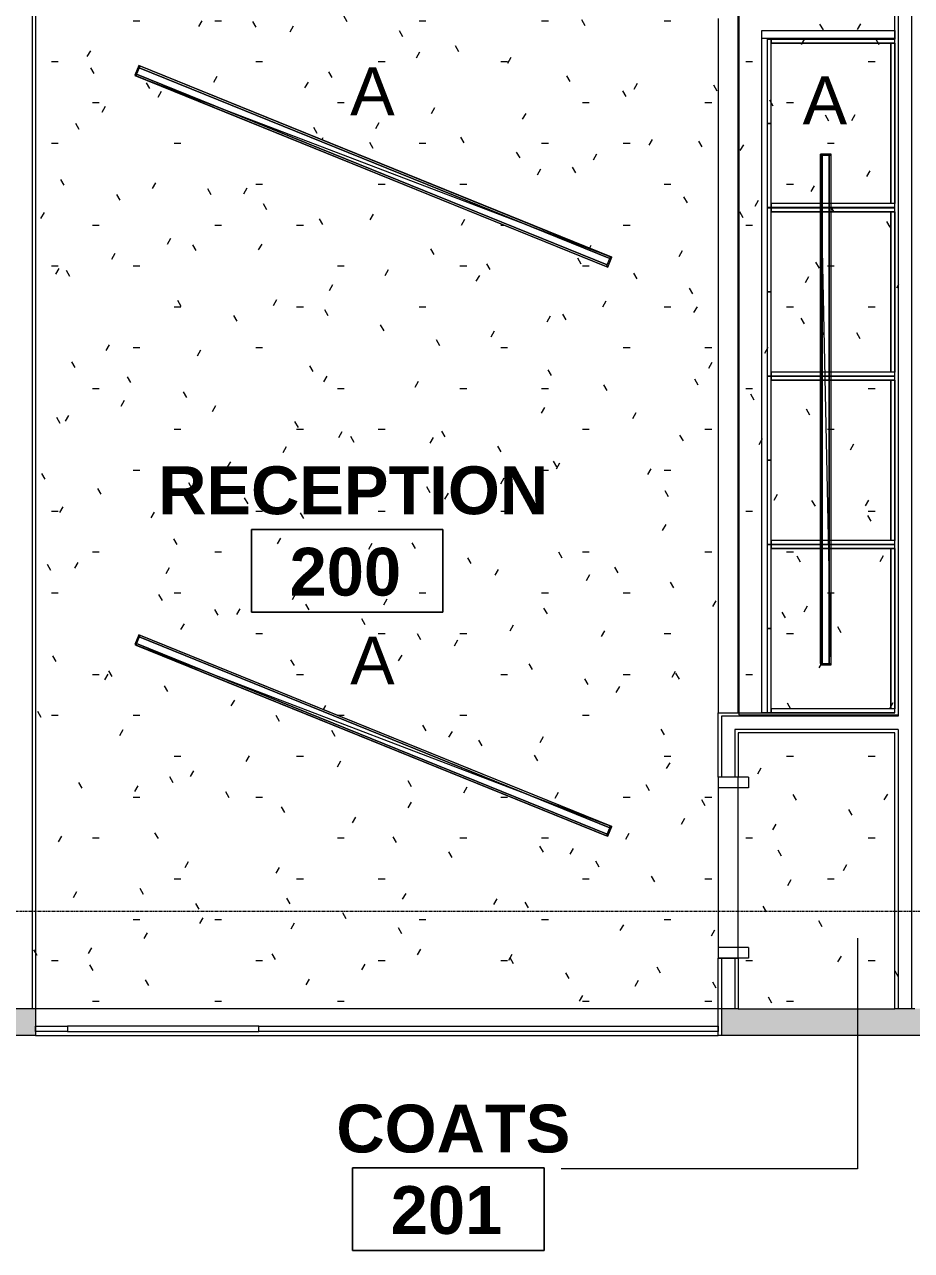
# Model space of a CAD drawing. Header units: inches. Extents: x 29752 to 32426, y -178 to 5722.
# Drawn here: x 30016 to 30182.9, y 5052.7 to 5283.2 of the extents above; entities that cross this region are included whole.
import ezdxf

# ---------------------------------------------------------------- set-up
doc = ezdxf.new("R2010")
doc.units = ezdxf.units.IN
doc.header["$MEASUREMENT"] = 0
doc.linetypes.add('Grid Line 1_2_', pattern=[0.875, 0.5, -0.125, 0.125, -0.125])
for name, color, linetype, lineweight in [('A-AREA-IDEN', 2, 'Continuous', 9), ('A-CLNG', 13, 'Continuous', 13), ('A-CLNG-PATT', 13, 'Continuous', 13), ('A-DETL', 90, 'Continuous', 9), ('A-DETL-GENF', 92, 'Continuous', 9), ('A-DOOR', 31, 'Continuous', 13), ('A-DOOR-FRAM', 31, 'Continuous', 20), ('A-FLOR', 192, 'Continuous', 13), ('A-GLAZ-CURT', 52, 'Continuous', 9), ('A-WALL', 113, 'Continuous', 13), ('A-WALL-PATT', 111, 'Continuous', 13), ('E-LITE-EQPM', 33, 'Continuous', 9), ('E-LITE-EQPM-IDEN', 33, 'Continuous', 9), ('I-WALL', 2, 'Continuous', 13), ('Q-CASE', 31, 'Continuous', 9), ('S-GRID', 1, 'Continuous', 9)]:
    doc.layers.add(name, color=color, linetype=linetype, lineweight=lineweight)
doc.styles.add('Arial', font='arial.ttf', dxfattribs={"height": 9})
doc.styles.add('Swis721 Lt BT_B', font='', dxfattribs={"height": 9})
doc.styles.get('Swis721 Lt BT_B').set_extended_font_data('Swis721 Lt BT', bold=True)
pattern_1 = [(0, (0, 0), (30.72, 7.68), [1.267, -21.773, 1.267, -21.773, -122.88]), (0, (0, 0), (30.72, 7.68), [-46.08, 1.267, -44.813, 1.267, -21.773, -53.76]), (0, (0, 0), (30.72, 7.68), [-115.2, 1.267, -14.093, 1.267, -37.133]), (120, (11.52, 3.84), (-22.0110751, 22.7643004), [1.267, -21.773, 1.267, -21.773, -122.88]), (120, (11.52, 3.84), (-22.0110751, 22.7643004), [-46.08, 1.267, -44.813, 1.267, -21.773, -53.76]), (120, (11.52, 3.84), (-22.0110751, 22.7643004), [-115.2, 1.267, -14.093, 1.267, -37.133]), (240, (15.36, 19.2), (-8.7089249, -30.4443004), [1.267, -21.773, 1.267, -21.773, -122.88]), (240, (15.36, 19.2), (-8.7089249, -30.4443004), [-46.08, 1.267, -44.813, 1.267, -21.773, -53.76]), (240, (15.36, 19.2), (-8.7089249, -30.4443004), [-115.2, 1.267, -14.093, 1.267, -37.133])]

# ---------------------------------------------------------------- blocks, each defined once
blk = doc.blocks.new('CW Cupbd Combined - UB 34_5_h x 24_d - 1 Drawer - 1 Shelf - 2 Doors below 4-6136481-FIRST FLOOR')
at = {"layer": 'Q-CASE'}
for p, q in [((17.82, 26.36), (2, 26.36)), ((2, 25.61), (2, 26.36)), ((2, 25.61), (17.82, 25.61)), ((2.75, 25.61), (2, 25.61)), ((2, 2.36), (2, 25.61)), ((2.75, 2.36), (2.75, 25.61)), ((2.75, 3.11), (2.75, 25.61)), ((2.75, 25.61), (32.9, 25.61)), ((17.82, 25.61), (17.82, 26.36)), ((33.65, 26.36), (17.82, 26.36)), ((17.82, 26.36), (17.82, 25.61)), ((17.82, 25.61), (33.65, 25.61)), ((33.65, 25.61), (32.9, 25.61)), ((32.9, 2.36), (32.9, 25.61)), ((32.9, 25.61), (32.9, 3.11)), ((33.65, 26.36), (33.65, 25.61)), ((33.65, 25.61), (33.65, 2.36)), ((2, 2.36), (2.75, 2.36)), ((2.75, 2.36), (2.75, 3.11)), ((2.75, 3.11), (32.9, 3.11)), ((32.9, 3.11), (2.75, 3.11)), ((32.9, 2.36), (2.75, 2.36)), ((32.9, 3.11), (32.9, 2.36)), ((32.9, 2.36), (33.65, 2.36))]:
    blk.add_line(p, q, dxfattribs=at)
blk = doc.blocks.new('C-Counter Top - ADJ HEIGHT 4-6362438-FIRST FLOOR')
at = {"layer": 'Q-CASE'}
for p, q in [((-47.26, 24), (-47.26, 25)), ((-47.26, 25), (79.47, 25)), ((79.47, 0), (79.35, 0))]:
    blk.add_line(p, q, dxfattribs=at)
blk = doc.blocks.new('Furniture 4 - Furniture 1-6258921-FIRST FLOOR')
at = {"layer": 'Q-CASE'}
for p, q in [((30154.74, 5282), (30179.74, 5282)), ((30154.74, 5280.5), (30154.74, 5282)), ((30179.74, 5282), (30179.74, 5280.5)), ((30179.74, 5280.5), (30154.74, 5280.5))]:
    blk.add_line(p, q, dxfattribs=at)
blk = doc.blocks.new('Single Flush - OTJ_SOLIDFLUSH_ALUM 3-6427515-FIRST FLOOR')
at = {"layer": 'A-DOOR-FRAM'}
for p, q in [((-17, 3.875), (-17, -1.875)), ((-17, 3.875), (-15, 3.875)), ((-15, 3.875), (-15, -1.875)), ((15.000004, 3.875), (15.000004, -1.875)), ((15.000004, 3.875), (17.000004, 3.875)), ((17.000004, 3.875), (17.000004, -1.875)), ((-17, -1.875), (-15, -1.875)), ((15.000004, -1.875), (17.000004, -1.875))]:
    blk.add_line(p, q, dxfattribs=at)
blk = doc.blocks.new('RECESSED_Cooper_NeoRay_Straight_Narrow_22DR - Recessed_Cooper_NeoRay_Straight_Narrow_8_-6141460-FIRST FLOOR')
at = {"layer": 'E-LITE-EQPM'}
for p, q in [((1, 48), (-1, -48)), ((-1, -48), (-1, 48)), ((-1, 48), (1, 48)), ((-1, 47.75), (-0.65, 47.75)), ((-1, 47.75), (-1, -47.75)), ((-0.65, 47.75), (0.65, 47.75)), ((-0.65, 47.75), (-0.65, -47.75)), ((-0.65, -47.75), (-0.65, 47.75)), ((0.65, -47.75), (0.65, 47.75)), ((0.65, 47.75), (1, 47.75)), ((0.65, 47.75), (0.65, -47.75)), ((1, 48), (1, -48)), ((1, 47.75), (1, -47.75)), ((-0.65, -47.75), (-1, -47.75)), ((1, -48), (-1, -48)), ((0.65, -47.75), (-0.65, -47.75)), ((1, -47.75), (0.65, -47.75))]:
    blk.add_line(p, q, dxfattribs=at)
blk = doc.blocks.new('RECESSED_Cooper_NeoRay_Straight_Narrow_22DR - Recessed_Cooper_NeoRay_Straight_Narrow_8_-V81-FIRST FLOOR')
at = {"layer": 'E-LITE-EQPM'}
for p, q in [((1, 48), (-1, -48)), ((-1, -48), (-1, 48)), ((-1, 48), (1, 48)), ((-1, 47.75), (-0.65, 47.75)), ((-1, 47.75), (-1, -47.75)), ((-0.65, 47.75), (0.65, 47.75)), ((-0.65, 47.75), (-0.65, -47.75)), ((-0.65, -47.75), (-0.65, 47.75)), ((0.65, -47.75), (0.65, 47.75)), ((0.65, 47.75), (1, 47.75)), ((0.65, 47.75), (0.65, -47.75)), ((1, 48), (1, -48)), ((1, 47.75), (1, -47.75)), ((-0.65, -47.75), (-1, -47.75)), ((1, -48), (-1, -48)), ((0.65, -47.75), (-0.65, -47.75)), ((1, -47.75), (0.65, -47.75))]:
    blk.add_line(p, q, dxfattribs=at)
blk = doc.blocks.new('System Panel - Glazed-6428524-FIRST FLOOR')
at = {"layer": 'A-GLAZ-CURT', "lineweight": 13}
for p, q in [((-64.1875, 0.75), (-64.1875, 1.75)), ((-64.1875, 1.75), (22.1875, 1.75)), ((22.1875, 0.75), (-64.1875, 0.75)), ((22.1875, 1.75), (22.1875, 0.75)), ((58.1875, 0.75), (58.1875, 1.75)), ((58.1875, 1.75), (64.1875, 1.75)), ((64.1875, 0.75), (58.1875, 0.75)), ((64.1875, 1.75), (64.1875, 0.75))]:
    blk.add_line(p, q, dxfattribs=at)
at = {"layer": 'A-GLAZ-CURT'}
for p, q in [((58.1875, 1.75), (22.1875, 1.75)), ((22.1875, 0.75), (58.1875, 0.75))]:
    blk.add_line(p, q, dxfattribs=at)
blk = doc.blocks.new('Room Tag - Room Name and Number-3379422-FIRST FLOOR')
at = {"layer": 'A-AREA-IDEN'}
for p, q in [((-0.1881, -0.1636), (-0.1881, -0.0018)), ((-0.1881, -0.0018), (0.1869, -0.0018)), ((0.1869, -0.0018), (-0.1881, -0.0018)), ((-0.1881, -0.0018), (-0.1881, -0.1636)), ((0.1869, -0.0018), (0.1869, -0.1636)), ((0.1869, -0.1636), (0.1869, -0.0018)), ((0.1869, -0.1636), (-0.1881, -0.1636)), ((-0.1881, -0.1636), (0.1869, -0.1636))]:
    blk.add_line(p, q, dxfattribs=at)

msp = doc.modelspace()

# ---------------------------------------------------------------- hatches: boundary and pattern name
at = {"layer": 'A-CLNG-PATT'}
h = msp.add_hatch(dxfattribs=at)
h.set_pattern_fill('FP_1', color=256, style=0, pattern_type=2)
h.set_pattern_definition(pattern_1)
h.paths.add_polyline_path([(30036.78, 5098.14), (30146.49, 5098.14), (30146.49, 5284.3), (30021.61, 5327.3), (30021.61, 5319.99), (30018.49, 5319.99), (30018.49, 5318.87), (30018.11, 5318.87), (30018.11, 5098.14)], flags=0)
h.paths.add_polyline_path([(30179.74, 5098.14), (30179.74, 5150.02), (30150.24, 5150.02), (30150.24, 5098.14)], flags=0)
h.paths.add_polyline_path([(30125.76, 5130.56), (30036.78, 5166.6), (30037.53, 5168.45), (30126.51, 5132.41), (30125.83, 5130.75)], flags=0)
h.paths.add_polyline_path([(30125.76, 5237.56), (30036.78, 5273.6), (30037.53, 5275.45), (30126.51, 5239.41)], flags=0)
h.paths.add_polyline_path([(30018.11, 5321.99), (30018.49, 5321.99), (30018.49, 5328.38), (30018.11, 5328.47)], flags=0)
at = {"layer": 'A-DETL-GENF'}
h = msp.add_hatch(dxfattribs=at)
h.set_pattern_fill('FP_1', style=0, pattern_type=2)
h.set_pattern_definition(pattern_1)
h.paths.add_polyline_path([(30179.74, 5153.37), (30180.42, 5153.37), (30180.42, 5405.37), (30149.61, 5405.37), (30149.61, 5419.64), (30094.36, 5419.64), (30094.36, 5411.64), (30066.36, 5411.64), (30066.36, 5419.64), (30021.61, 5419.64), (30021.61, 5331.27), (30150.42, 5286.88), (30150.42, 5153.37), (30179.74, 5153.37)], flags=0)
at = {"layer": 'A-WALL-PATT', "lineweight": 9}
h = msp.add_hatch(dxfattribs=at)
h.set_pattern_fill('FP_1', color=256, style=0, pattern_type=2)
h.set_pattern_definition(pattern_1)
h.paths.add_polyline_path([(30018.11, 5098.13), (30018.11, 5319.49), (30017.49, 5319.49), (30017.49, 5098.13), (30018.11, 5098.13)], flags=0)
h.paths.add_polyline_path([(30017.49, 5321.99), (30018.11, 5321.99), (30018.11, 5337.05), (30017.49, 5337.3), (30017.49, 5328.47)], flags=0)
h.paths.add_polyline_path([(30018.11, 5337.99), (30018.11, 5415.5), (30017.49, 5415.5), (30017.53, 5338.23)], flags=0)
h.paths.add_polyline_path([(30018.11, 5418), (30018.11, 5419.64), (30017.49, 5419.64), (30017.49, 5418)], flags=0)
h = msp.add_hatch(dxfattribs=at)
h.set_pattern_fill('FP_1', color=256, style=0, pattern_type=2)
h.set_pattern_definition(pattern_1)
h.paths.add_polyline_path([(30179.73, 5153.14), (30179.74, 5153.14), (30179.74, 5153.37), (30150.42, 5153.37), (30150.42, 5153.77), (30146.49, 5153.77), (30146.49, 5153.14), (30167.74, 5153.14)], flags=0)
h = msp.add_hatch(dxfattribs=at)
h.set_pattern_fill('FP_1', color=256, style=0, pattern_type=2)
h.set_pattern_definition(pattern_1)
h.paths.add_polyline_path([(30180.36, 5098.14), (30180.36, 5150.64), (30179.74, 5150.64), (30179.74, 5098.14)], flags=0)
h.paths.add_polyline_path([(30180.36, 5153.14), (30180.35, 5153.37), (30179.74, 5153.37), (30179.74, 5153.14), (30180.24, 5153.14)], flags=0)
for points in [[(30018.11, 5093.13), (30018.11, 5098.13), (29956.49, 5098.13), (29956.49, 5093.13), (30017.58, 5093.13)], [(30147.11, 5093.14), (30676.99, 5093.14), (30676.99, 5098.14), (30147.11, 5098.14), (30147.11, 5094.74)]]:
    msp.add_hatch(color=7, dxfattribs=at).paths.add_polyline_path(points, flags=0)

# ---------------------------------------------------------------- linework, layer by layer
at = {"layer": 'A-AREA-IDEN'}
for p, q in [((30172.68, 5111.39), (30172.68, 5068.03)), ((30172.68, 5068.03), (30116.96, 5068.03))]:
    msp.add_line(p, q, dxfattribs=at)
at = {"layer": 'A-CLNG'}
for p, q in [((30150.24, 5153.77), (30150.24, 5286.9)), ((30037.53, 5275.45), (30036.78, 5273.6)), ((30126.51, 5239.41), (30037.53, 5275.45)), ((30036.78, 5273.6), (30125.76, 5237.56)), ((30167.74, 5258.79), (30165.74, 5258.79)), ((30165.74, 5258.79), (30165.74, 5162.79)), ((30167.74, 5162.79), (30167.74, 5258.79)), ((30125.76, 5237.56), (30126.51, 5239.41)), ((30037.53, 5168.45), (30036.78, 5166.6)), ((30126.51, 5132.41), (30037.53, 5168.45)), ((30036.78, 5166.6), (30125.76, 5130.56)), ((30165.74, 5162.79), (30167.74, 5162.79)), ((30125.76, 5130.56), (30126.51, 5132.41)), ((30146.49, 5098.14), (30018.11, 5098.14))]:
    msp.add_line(p, q, dxfattribs=at)
at = {"layer": 'A-DETL'}
for p, q in [((30180.42, 5153.37), (30180.42, 5405.37)), ((30150.42, 5286.91), (30150.42, 5153.37)), ((30150.42, 5153.37), (30180.42, 5153.37))]:
    msp.add_line(p, q, dxfattribs=at)
at = {"layer": 'A-FLOR'}
msp.add_line((30147.11, 5098.14), (30146.49, 5098.14), dxfattribs=at)
at = {"layer": 'A-WALL'}
for p, q in [((30017.49, 5319.49), (30017.49, 5098.13)), ((30180.36, 5288.5), (30180.36, 5153.14)), ((30182.86, 5288.5), (30182.86, 5098.14)), ((30180.36, 5153.14), (30147.11, 5153.14)), ((30147.11, 5153.14), (30147.11, 5141.64)), ((30180.36, 5150.64), (30149.61, 5150.64)), ((30149.61, 5150.64), (30149.61, 5141.64)), ((30180.36, 5150.64), (30180.36, 5098.14)), ((30147.11, 5107.64), (30147.11, 5093.14)), ((30149.61, 5107.64), (30149.61, 5098.14)), ((30018.11, 5098.13), (30014.36, 5098.13)), ((30150.24, 5098.14), (30147.11, 5098.14)), ((30183.49, 5098.14), (30179.74, 5098.14))]:
    msp.add_line(p, q, dxfattribs=at)
at = {"layer": 'I-WALL'}
for p, q in [((30018.11, 5318.87), (30018.11, 5098.13)), ((30179.74, 5153.77), (30179.74, 5288.5)), ((30146.49, 5153.77), (30179.74, 5153.77)), ((30146.49, 5141.64), (30146.49, 5153.77)), ((30179.74, 5150.02), (30150.24, 5150.02)), ((30150.24, 5150.02), (30150.24, 5141.64)), ((30179.74, 5098.14), (30179.74, 5150.02)), ((30150.24, 5141.64), (30146.49, 5141.64)), ((30146.49, 5098.14), (30146.49, 5107.64)), ((30146.49, 5107.64), (30150.24, 5107.64)), ((30150.24, 5107.64), (30150.24, 5098.14))]:
    msp.add_line(p, q, dxfattribs=at)
at = {"layer": 'I-WALL', "lineweight": 9}
for p, q in [((30146.49, 5284.3), (30146.49, 5153.77)), ((30146.49, 5141.64), (30146.49, 5107.64)), ((30150.24, 5107.64), (30150.24, 5141.64)), ((30018.11, 5093.14), (30146.49, 5093.14))]:
    msp.add_line(p, q, dxfattribs=at)
at = {"layer": 'I-WALL', "color": 8, "lineweight": 20}
for p, q in [((30018.11, 5098.13), (30018.11, 5093.13)), ((30146.49, 5093.14), (30146.49, 5098.14)), ((30150.24, 5098.14), (30179.74, 5098.14)), ((30018.11, 5093.13), (29956.49, 5093.13)), ((30671.99, 5093.14), (30146.49, 5093.14))]:
    msp.add_line(p, q, dxfattribs=at)
at = {"layer": 'S-GRID', "linetype": 'Grid Line 1_2_'}
msp.add_line((31446.27, 5116.45), (29775.66, 5116.45), dxfattribs=at)

# ---------------------------------------------------------------- block references
at = {"layer": 'A-AREA-IDEN', "xscale": 95.99999999999994, "yscale": 95.99999999999994, "zscale": 95.99999999999994}
for p in [(30076.8, 5188.39), (30095.82, 5068.4)]:
    msp.add_blockref('Room Tag - Room Name and Number-3379422-FIRST FLOOR', p, dxfattribs=at)
at = {"layer": 'A-DOOR', "rotation": 270}
msp.add_blockref('Single Flush - OTJ_SOLIDFLUSH_ALUM 3-6427515-FIRST FLOOR', (30148.36, 5124.64), dxfattribs=at)
at = {"layer": 'A-GLAZ-CURT', "rotation": 180}
msp.add_blockref('System Panel - Glazed-6428524-FIRST FLOOR', (30082.3, 5095.64), dxfattribs=at)
at = {"layer": 'E-LITE-EQPM', "extrusion": (0, 0, -1)}
for name, p, rotation in [('RECESSED_Cooper_NeoRay_Straight_Narrow_22DR - Recessed_Cooper_NeoRay_Straight_Narrow_8_-6141460-FIRST FLOOR', (-30081.64, 5256.5), 292.0511153076129), ('RECESSED_Cooper_NeoRay_Straight_Narrow_22DR - Recessed_Cooper_NeoRay_Straight_Narrow_8_-V81-FIRST FLOOR', (-30166.74, 5210.79), 180), ('RECESSED_Cooper_NeoRay_Straight_Narrow_22DR - Recessed_Cooper_NeoRay_Straight_Narrow_8_-6141460-FIRST FLOOR', (-30081.64, 5149.5), 292.0511153076129)]:
    msp.add_blockref(name, p, dxfattribs=dict(at, rotation=rotation))
at = {"layer": 'Q-CASE'}
msp.add_blockref('Furniture 4 - Furniture 1-6258921-FIRST FLOOR', (0, 0), dxfattribs=at)
for name, p, rotation in [('C-Counter Top - ADJ HEIGHT 4-6362438-FIRST FLOOR', (30179.74, 5201.03), 89.99999999999861), ('CW Cupbd Combined - UB 34_5_h x 24_d - 1 Drawer - 1 Shelf - 2 Doors below 4-6136481-FIRST FLOOR', (30182.1, 5246.73), 90), ('CW Cupbd Combined - UB 34_5_h x 24_d - 1 Drawer - 1 Shelf - 2 Doors below 4-6136481-FIRST FLOOR', (30182.1, 5215.07), 90), ('CW Cupbd Combined - UB 34_5_h x 24_d - 1 Drawer - 1 Shelf - 2 Doors below 4-6136481-FIRST FLOOR', (30182.1, 5183.42), 90), ('CW Cupbd Combined - UB 34_5_h x 24_d - 1 Drawer - 1 Shelf - 2 Doors below 4-6136481-FIRST FLOOR', (30182.1, 5151.77), 89.99999999999878)]:
    msp.add_blockref(name, p, dxfattribs=dict(at, rotation=rotation))

# ---------------------------------------------------------------- texts
at = {"layer": 'A-AREA-IDEN', "char_height": 9, "attachment_point": 1, "style": 'Swis721 Lt BT_B'}
for s, insert, width in [('RECEPTION', (30041.19, 5200.1), 86.052), ('200', (30065.9, 5184.79), 25.452), ('COATS', (30074.7, 5080.12), 50.904), ('201', (30084.92, 5064.8), 25.452)]:
    msp.add_mtext(s, dxfattribs=dict(at, insert=insert, width=width))
at = {"layer": 'E-LITE-EQPM-IDEN', "char_height": 9, "width": 10.302, "attachment_point": 1, "style": 'Arial'}
for insert in [(30077.29, 5275.09), (30162.38, 5273.38), (30077.29, 5168.09)]:
    msp.add_mtext('A', dxfattribs=dict(at, insert=insert))

doc.saveas('drawing.dxf')
